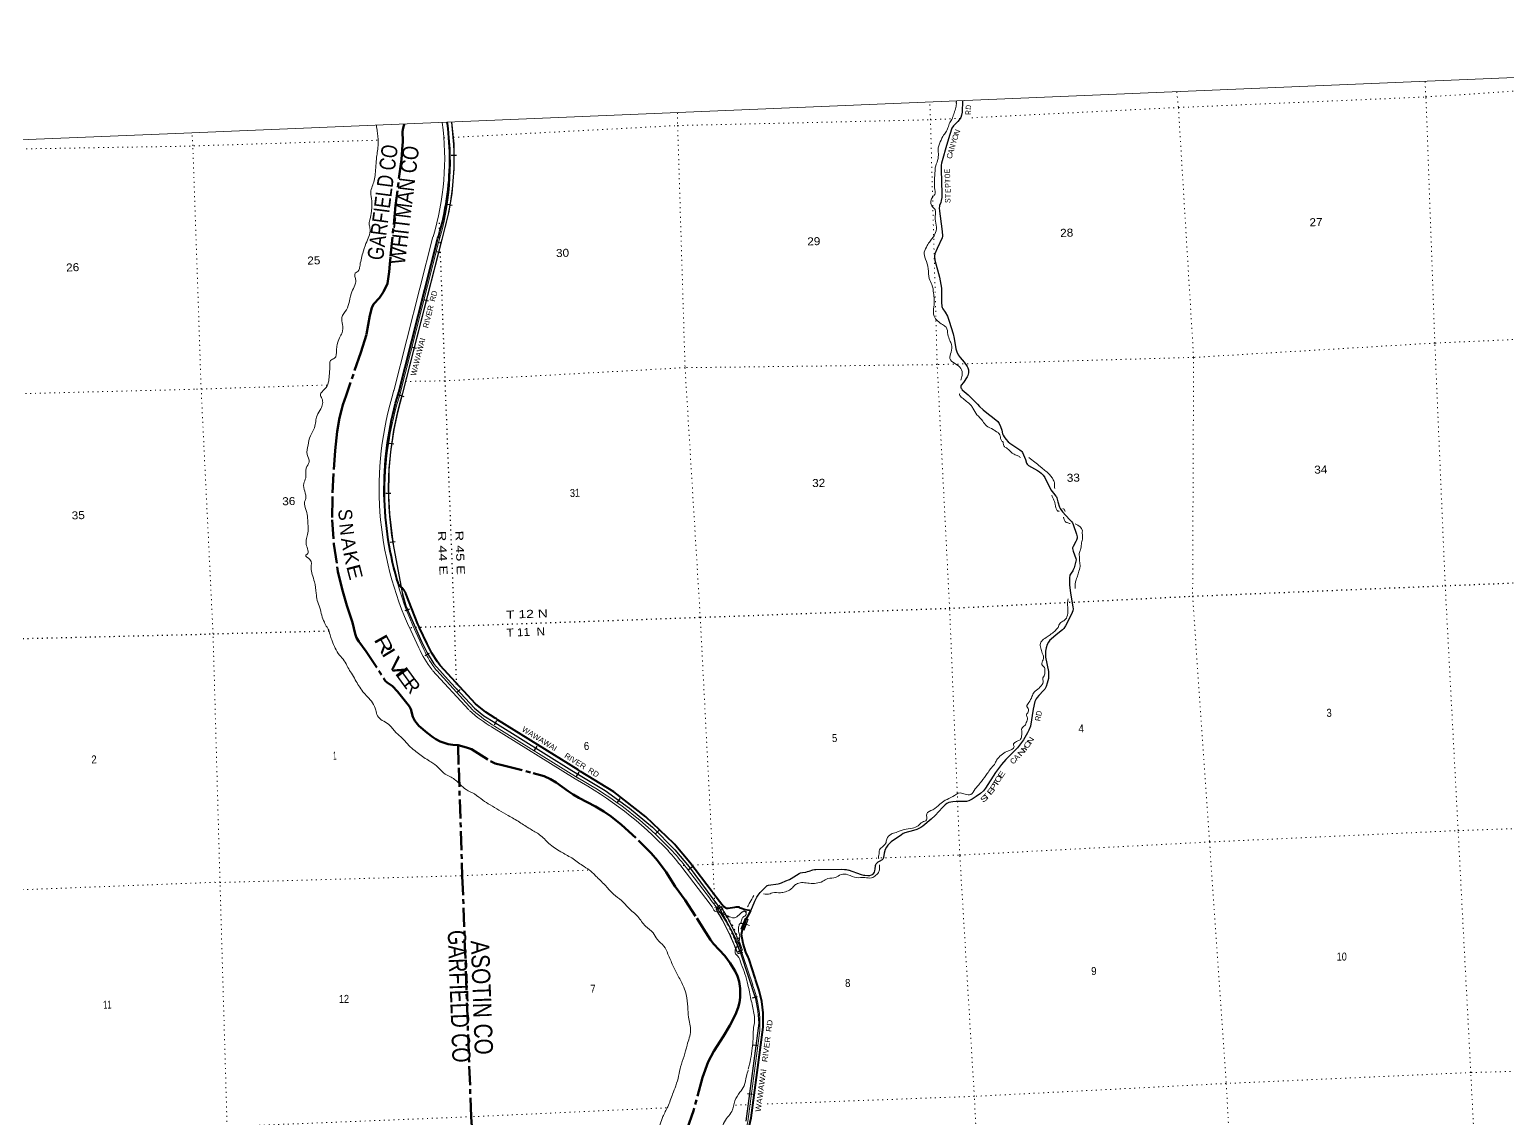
# Model space of a CAD drawing. Header units: feet. Extents: x 757852 to 1040949, y -536576 to -344549.
# Drawn here: x 943844 to 976170, y -368366 to -344549 of the extents above; entities that cross this region are included whole.
import ezdxf
from ezdxf.enums import TextEntityAlignment as Align

# ---------------------------------------------------------------- set-up
doc = ezdxf.new("R2010")
doc.units = ezdxf.units.FT
doc.header["$LTSCALE"] = 70
doc.linetypes.add('DOTTED', pattern=[1.5, 0.3, -1.2])
doc.linetypes.add('LONG_DASH_SHORT_DASH', pattern=[9.9, 6, -1.2, 1.5, -1.2])
for name, color, linetype, lineweight in [('11', 7, 'LONG_DASH_SHORT_DASH', 60), ('26', 7, 'Continuous', 40), ('29', 7, 'Continuous', 25), ('34', 7, 'Continuous', 13), ('39', 7, 'Continuous', 13), ('4', 7, 'Continuous', 13), ('6', 7, 'DOTTED', 25), ('61', 7, 'Continuous', 13), ('7', 7, 'DOTTED', 13)]:
    doc.layers.add(name, color=color, linetype=linetype, lineweight=lineweight)
for name, color, linetype in [('12', 7, 'Continuous'), ('27', 7, 'Continuous'), ('41', 7, 'Continuous')]:
    doc.layers.add(name, color=color, linetype=linetype)

msp = doc.modelspace()

# ---------------------------------------------------------------- linework, layer by layer
at = {"layer": '11'}
msp.add_line((952028.19, -346657.95), (952037.3, -346620.15), dxfattribs=at)
for points in [[(952037.3, -346620.15), (952008.66, -346736.99), (952004.22, -346789.37), (952006.3, -346984.99), (952005.41, -347019.02), (952003.34, -347067.86), (951976.98, -347391.86), (951851.31, -348397.3), (951737.73, -349524.32), (951723.53, -349680.59), (951710.71, -349851.93), (951675.02, -350105.58), (951588.51, -350287.07), (951499.91, -350420.48), (951369.76, -350555.44), (951332.82, -350636.8), (951290.49, -350800.49), (951215.31, -351221.4), (951090.97, -351610.5), (950766.76, -352551.64), (950697.71, -352757.36), (950664.58, -352871.01), (950624.35, -353043.85), (950576.09, -353343.29), (950530.87, -353755.35), (950489.87, -354262.22), (950469.36, -354799.49), (950464.34, -355270.7), (950501.32, -355804.57), (950590.28, -356401.48), (950681.15, -356789.53), (950780.98, -357147.79), (950909.51, -357522.32), (950966.9, -357765.59), (950997.66, -357854.38), (951043.81, -357934.88), (951206.51, -358155.68), (951631.26, -358798.51), (951665, -358828.71), (951783.32, -358912.76), (951888.69, -359031.07), (952156.24, -359356.27), (952186.39, -359416.43), (952225.05, -359578.65), (952269.8, -359666.61), (952359.65, -359779.14), (952538.25, -359929.46), (952662.48, -360028.45), (952662.48, -360028.45), (952729.89, -360069.39), (952825.24, -360118.36), (952891.99, -360143.97), (953001.32, -360177.44), (953102.6, -360196.06), (953219.56, -360202.94)], [(953217.67, -360205.56), (953230.87, -360696.82), (953310.25, -363066.48), (953503.32, -368329.43), (953864.12, -373619.39), (953994.29, -376438.98)], [(953219.56, -360202.94), (953402.07, -360251.34), (953511.46, -360291.21), (953928.14, -360551.7), (954026.84, -360599.17), (954211.46, -360649.15), (954861.34, -360812.71), (955099.9, -360879.35), (955238.94, -360944.01), (955362.65, -361020), (955627.87, -361209.23), (955731.22, -361278.33), (955860.19, -361352.34), (956222.56, -361542.35), (956408.54, -361650.06), (956565.9, -361758.7), (956794.7, -361946.39), (957186.55, -362305.32), (957442.7, -362565.38), (957580.88, -362727.17), (957770.86, -362982.04), (957963.23, -363290.22), (958181.52, -363589.76), (958437.09, -363987.75), (958635.88, -364302.28), (958737.05, -364460.32), (958802.1, -364549.94), (959050.25, -364808.96), (959170.7, -364966.43), (959278.13, -365141.73), (959330.21, -365252.9), (959366.66, -365370.86), (959388.33, -365526.4), (959386.34, -365720.76), (959371.26, -365832.43), (959345.07, -365938.17), (959284.28, -366091.1), (959160.88, -366332.66), (959023.37, -366569.98), (958808.1, -366895.73), (958689.71, -367127.57), (958561.35, -367470.62), (958366.71, -368200.41), (957983.15, -369280.12)]]:
    msp.add_lwpolyline(points, dxfattribs=at)
at = {"layer": '26'}
for points in [[(951604.57, -354459.22), (951608.41, -354333.93), (951613.85, -354208.36), (951621.35, -354083.44), (951631.33, -353957.77), (951644.07, -353832.95), (951658.19, -353708.55), (951674.78, -353583.41), (951693.23, -353459.6), (951713.96, -353335.72), (951737.64, -353212.01), (951762.5, -353089.39), (951789.63, -352966.74), (951819.72, -352844.23), (951850.98, -352722.84), (951884.3, -352602.08), (951920.04, -352483.27), (952777.49, -349114.16), (952793.34, -349062.25), (952821.48, -348962.96), (952848.35, -348863.23), (952873.38, -348763.15), (952896.51, -348662.13), (952917.87, -348561.35), (952937.91, -348459.54), (952955.59, -348358.04), (952971.94, -348255.52), (952985.95, -348153.31), (952998.7, -348050.67), (953009.69, -347948.26), (953018.77, -347844.91), (953025.49, -347741.86), (953031.05, -347638.98), (953034.68, -347535.15), (953036.63, -347432.15), (953036.76, -347328.77), (953034.43, -347225.13), (953031.02, -347122.24), (953025.78, -347018.98), (953018.1, -346915.45), (953009.33, -346812.66), (952998.8, -346710.1), (952985.84, -346607.26), (952982.19, -346579.84)], [(959617.22, -363826.49), (959590.65, -363821.48), (959496.53, -363803.76), (959419.23, -363776.23), (959394.31, -363767.36), (959369.23, -363753.21), (959356.68, -363748.64), (959343.69, -363745.4), (959330.44, -363743.54), (959317.06, -363743.07), (959315.52, -363743.18), (959290.14, -363746.37), (959265.52, -363750.1), (959124.87, -363772.15), (959123.05, -363772.46), (959112.72, -363773.6), (959102.32, -363773.64), (959091.98, -363772.61), (959081.8, -363770.49), (959071.9, -363767.33), (959055.67, -363755.72), (959025.8, -363730.57), (958986.41, -363687.45), (958813.34, -363458.79), (958794.42, -363433.79), (958774.81, -363408.79), (958289.31, -362771.43), (958281.84, -362761.63), (958248.25, -362721.43), (957980.77, -362401.41), (957960.1, -362376.69), (957934.87, -362352.33), (957321.19, -361765.71), (956622.45, -361225.48), (955896.06, -360776.71), (955871.06, -360761.26), (955846.06, -360742.61), (954079.81, -359644.45), (954055.56, -359629.38), (954029.81, -359612.7), (953826.92, -359481.32), (953598.65, -359297.47), (952828.14, -358455.98), (952804.63, -358430.3), (952786.29, -358405.98), (952763.7, -358376.02), (952641.29, -358188.16), (952539.18, -357988.54), (952374.27, -357635.16), (952362.6, -357610.16), (952351.79, -357585.16), (952337.56, -357554.42), (952073.08, -356886.21), (952062.93, -356860.58), (952053.44, -356836.21), (952047.15, -356823.82), (952037.25, -356808.54), (952025.81, -356794.37), (952012.96, -356781.48), (951998.82, -356770), (951973.33, -356749.6), (951948.35, -356729.62), (951927.51, -356704.6), (951926.54, -356703.28), (951918.27, -356689.16), (951911.52, -356674.25), (951906.36, -356658.71), (951903.6, -356649.37), (951879.69, -356568.8), (951846.08, -356447.81), (951814.95, -356326.09), (951786.11, -356204.3), (951759.06, -356081.57), (951733.6, -355958.57), (951711.3, -355835.04), (951690.6, -355711.23), (951672.38, -355586.69), (951655.76, -355461.89), (951642.09, -355337.24), (951630.01, -355212.33), (951620.2, -355087.36), (951612.89, -354961.65), (951607.63, -354836.57), (951604.18, -354710.54), (951603.48, -354585.36), (951604.57, -354459.22)], [(959418.29, -364343.94), (959437.18, -364233.49), (959527.97, -364001.92), (959606.62, -363851.19), (959617.22, -363826.49)], [(959291.75, -369816.05), (959628, -368354.05), (959889.84, -366367.78), (959891.34, -366356.37), (959893.15, -366317.78), (959893.47, -366310.94), (959890.37, -366059.44), (959860.99, -365809.64), (959805.67, -365564.28), (959733.47, -365351.05), (959725, -365326.05), (959717.45, -365301.05), (959581.56, -364887.74), (959575.28, -364868.64), (959561.52, -364837.74), (959512.47, -364727.59), (959449.45, -364542.19), (959418.29, -364343.94)]]:
    msp.add_lwpolyline(points, dxfattribs=at)
at = {"layer": '29'}
for points in [[(964253.16, -346109.05), (964241.24, -346357.13), (964228.72, -346421.83), (964212.03, -346469.84), (964176.57, -346526.2), (964149.44, -346561.68), (964074.33, -346632.65), (964053.47, -346653.52), (964020.09, -346707.8), (963970.02, -346845.56), (963899.08, -347087.68), (963803.11, -347417.48), (963790.6, -347471.75), (963786.43, -347515.58), (963782.25, -347609.51), (963798.94, -348143.86), (963794.77, -348223.18), (963786.42, -348285.8), (963775.99, -348329.63), (963749.91, -348400.6), (963744.69, -348419.38), (963742.61, -348450.7), (963748.87, -348523.75), (963794.77, -348907.81)], [(963794.77, -348907.81), (963813.56, -349043.5), (963813.56, -349066.46), (963805.21, -349101.94), (963696.73, -349339.9), (963642.48, -349456.79), (963636.22, -349504.8), (963646.65, -349594.55), (963746.8, -349966.09), (963788.52, -350208.22), (963792.69, -350287.54), (963792.7, -350512.97), (963796.87, -350604.81), (963803.12, -350625.69), (963819.81, -350657), (963871.98, -350730.05), (963919.96, -350815.63), (963959.6, -350926.26), (964047.23, -351205.96), (964070.18, -351308.24), (964103.56, -351529.5), (964126.51, -351598.38), (964155.72, -351661), (964197.44, -351719.44), (964285.07, -351827.98)], [(964285.07, -351827.98), (964349.74, -351917.74), (964365.39, -351944.87), (964375.82, -351972), (964381.04, -351993.92), (964383.13, -352026.28), (964382.08, -352058.63), (964375.82, -352088.89), (964367.48, -352113.94), (964349.74, -352147.35), (964270.46, -352268.41), (964224.56, -352329.99), (964217.26, -352351.9), (964216.22, -352372.78), (964217.26, -352387.39), (964225.61, -352403.04), (964245.43, -352427.05), (964374.78, -352535.59), (964418.6, -352579.42), (964575.07, -352744.32), (964624.11, -352795.46), (964699.22, -352867.47), (964779.53, -352932.18), (964946.44, -353057.42), (965021.57, -353121.09), (965038.26, -353140.92), (965054.93, -353165.96), (965084.16, -353230.68), (965109.17, -353312.08), (965125.86, -353392.43), (965137.36, -353419.58), (965159.24, -353457.14), (965196.8, -353508.29), (965251.14, -353566.14), (965287.75, -353598.19), (965326.15, -353625.18), (965458.22, -353709.22), (965505.13, -353741.27), (965533.73, -353766.45)], [(965533.73, -353766.45), (965546.32, -353781.33), (965560.04, -353801.93), (965587.5, -353850), (965626.39, -353950.73), (965651.56, -354030.85), (965666.44, -354057.17), (965697.33, -354083.5), (965894.11, -354191.09), (965936.44, -354220.84), (965971.9, -354252.9), (966013.09, -354296.38), (966051.99, -354349.04), (966184.7, -354614.58), (966244.19, -354687.84), (966293.4, -354755.37), (966304.84, -354772.53), (966310.55, -354788.56), (966320.86, -354820.61), (966335.72, -354882.42), (966372.33, -354999.16), (966386.07, -355027.78), (966398.65, -355048.38), (966436.39, -355097.6), (966591.99, -355264.71)], [(966591.99, -355264.71), (966637.77, -355310.5), (966658.36, -355340.25), (966674.38, -355374.59), (966747.6, -355585.2), (966760.18, -355643.57), (966761.33, -355663.03), (966759.04, -355676.76), (966754.46, -355698.51), (966746.45, -355717.97), (966731.58, -355745.44), (966667.51, -355855.32), (966657.21, -355883.93), (966658.36, -355903.39), (966672.09, -355958.33), (966729.29, -356116.29), (966733.86, -356146.05), (966731.58, -356180.38), (966690.39, -356320.02), (966673.23, -356364.66), (966660.65, -356386.41), (966626.33, -356436.77), (966601.15, -356483.7), (966596.57, -356497.43), (966592, -356523.76), (966592, -356693.16)], [(966592, -356693.16), (966609.17, -356879.72), (966664.09, -357172.73), (966668.67, -357218.51), (966664.09, -357264.3), (966652.65, -357303.21), (966604.6, -357392.5), (966503.92, -357593.94), (966467.31, -357648.88), (966435.28, -357680.93), (966302.56, -357786.24), (966188.15, -357882.38), (966162.99, -357905.27), (966128.67, -357946.47), (966101.21, -358001.41), (966078.32, -358074.67), (966064.6, -358145.63), (966064.59, -358221.18), (966069.17, -358278.4), (966128.66, -358587.45), (966133.25, -358667.56), (966128.66, -358743.12), (966105.79, -358846.12), (966078.32, -358917.1), (966048.58, -358974.32), (966023.41, -359008.66), (965922.73, -359113.97), (965881.54, -359162.04), (965858.66, -359191.8), (965835.78, -359244.45)], [(965835.78, -359244.45), (965799.18, -359416.14), (965735.11, -359786.98), (965703.08, -359871.68), (965675.62, -359933.49), (965584.09, -360084.58), (965517.74, -360176.15), (965451.38, -360258.56), (965199.68, -360514.95), (965103.58, -360627.12), (964970.86, -360798.81), (964751.2, -361142.19), (964707.73, -361197.13), (964641.37, -361261.23), (964552.13, -361327.61), (964458.31, -361384.84), (964387.39, -361419.18), (964334.75, -361430.63), (964115.09, -361437.49), (964041.87, -361444.36), (963954.92, -361458.11), (963909.16, -361476.41), (963874.84, -361503.89), (963813.05, -361567.98), (963652.88, -361737.38), (963565.93, -361819.79)], [(963565.93, -361819.79), (963381.7, -361970.11), (963339.98, -361999.33), (963294.08, -362024.38), (963249.23, -362044.21), (963177.25, -362068.21), (962989.48, -362120.39), (962973.83, -362125.61), (962955.06, -362135.01), (962914.37, -362160.05), (962686.96, -362318.69), (962650.45, -362350), (962620.2, -362385.48), (962585.77, -362434.54), (962561.78, -362485.67), (962538.83, -362564.99), (962524.23, -362661), (962517.98, -362681.89), (962509.63, -362693.37), (962490.85, -362709.01), (962428.26, -362744.5), (962402.19, -362762.25), (962376.1, -362784.16), (962364.63, -362795.65), (962352.12, -362812.34), (962345.86, -362822.78), (962340.64, -362842.6), (962330.2, -362905.22), (962323.96, -362953.24), (962317.69, -362978.28), (962306.22, -363002.29), (962288.48, -363024.2), (962273.89, -363036.73), (962250.92, -363047.16), (962217.55, -363057.61), (962177.9, -363059.68), (962117.4, -363055.51), (962094.46, -363051.34), (962044.38, -363036.72), (961754.38, -362936.53)], [(959617.22, -363826.49), (959707.7, -363614.92), (959734.82, -363556.47), (959754.64, -363524.12), (959780.72, -363485.51), (959826.62, -363427.06), (959857.92, -363388.44), (959962.23, -363287.21), (959978.93, -363274.68), (959986.23, -363271.55), (960006.05, -363266.33), (960218.85, -363237.11), (960250.15, -363228.76), (960291.87, -363209.98), (960383.67, -363168.23), (960467.13, -363136.92), (960499.46, -363121.26), (960561.01, -363078.47), (960679.93, -363007.51), (960708.1, -362996.03), (960748.78, -362986.63), (960825.98, -362976.2), (960863.53, -362967.85), (960899, -362955.32), (960978.28, -362930.27), (961012.7, -362924.01), (961045.04, -362919.84), (961612.52, -362915.66), (961673.03, -362918.79), (961708.5, -362924.01), (961754.38, -362936.53)]]:
    msp.add_lwpolyline(points, dxfattribs=at)
at = {"layer": '34', "lineweight": 25}
for p, q in [((953180.35, -347304.63), (953069.76, -347307.1)), ((953091.6, -348396.01), (952982.63, -348377.02)), ((952842.81, -349435.64), (952735.62, -349408.35)), ((952572.48, -350487.24), (952465.29, -350459.96)), ((952310.56, -351526.97), (952203.37, -351499.69)), ((952036.78, -352580), (951930.86, -352548.14)), ((951814.69, -353618.92), (951705.04, -353604.38)), ((951745.52, -354693.91), (951634.91, -354694.54)), ((951843.85, -355751.82), (951734.75, -355770.03)), ((952059.83, -357255.79), (952163.6, -357217.5)), ((952494.68, -358240.5), (952592.92, -358189.67)), ((953180.96, -359060.09), (953262.54, -358985.39)), ((954011.13, -359759.43), (954067.32, -359664.16)), ((954890.21, -360319.24), (954948.62, -360225.31)), ((955806.93, -360887.77), (955865.33, -360793.84)), ((956702.51, -361457.78), (956765.85, -361367.11)), ((957538.98, -362138.59), (957614.84, -362058.09)), ((958254.96, -362919.94), (958342.95, -362852.92)), ((958855.94, -363764.88), (958944.14, -363698.13)), ((959337.74, -364761.25), (959444.54, -364732.49)), ((959659.03, -365725.59), (959765.83, -365696.83)), ((959673.86, -366756.44), (959783.52, -366770.9)), ((959545.36, -367822.58), (959655.02, -367837.04))]:
    msp.add_line(p, q, dxfattribs=at)
at = {"layer": '34'}
for p, q in [((952788.65, -349206.89), (951932.55, -352570.67)), ((952788.65, -349206.89), (951932.55, -352570.67)), ((952005.23, -352499.17), (952861.33, -349135.39)), ((952005.23, -352499.17), (952861.33, -349135.39)), ((951988.01, -356829.46), (951797.43, -355814.48)), ((951988.01, -356829.46), (951797.43, -355814.48)), ((952294.64, -357731.88), (952471.22, -358110.26)), ((952294.64, -357731.88), (952471.22, -358110.26)), ((952749.94, -358571.63), (953543.34, -359438.12)), ((952749.94, -358571.63), (953543.34, -359438.12)), ((954015.21, -359782.6), (955845.46, -360920.55)), ((954015.21, -359782.6), (955845.46, -360920.55)), ((958210.61, -362881.88), (958736.86, -363572.74)), ((958210.61, -362881.88), (958736.86, -363572.74)), ((958734.62, -363569.05), (958914.22, -363806.34)), ((958734.62, -363569.05), (958914.22, -363806.34)), ((958973.37, -363731.65), (958861.71, -363798.22)), ((958970.62, -363742.59), (958872.7, -363800.97)), ((959356.5, -364548.22), (959661, -365443.21)), ((959356.5, -364548.22), (959661, -365443.21)), ((959440.6, -364686.55), (959319.43, -364733.83)), ((959324.07, -364723.43), (959430.27, -364681.98))]:
    msp.add_line(p, q, dxfattribs=at)
at = {"layer": '34', "lineweight": 25}
msp.add_lwpolyline([(953070.79, -346576.15), (953070.79, -346576.15), (953122.07, -347045.7), (953125.37, -347596.15), (953079.25, -348133.42), (953006.77, -348558.62), (952860.09, -349138.57), (952005.23, -352499.17), (951890.03, -352922.72), (951810.97, -353298.48), (951738.5, -353786.31), (951702.26, -354185.14), (951698.97, -354745.49), (951715.44, -355147.61), (951797.43, -355814.48), (951995.45, -356861.61), (952074.51, -357151.66), (952420.4, -357936.15), (952542.29, -358180.06), (952690.53, -358423.97), (953066.07, -358842.58), (953579.97, -359393.03), (953784.21, -359557.84), (954021.4, -359709.46), (955708.04, -360757.64), (956432.78, -361196.02), (956966.44, -361578.37), (957470.46, -361996.98), (957961.3, -362488.1), (958270.96, -362860.57), (958910.05, -363730.75), (959190.05, -364248.24), (959400.88, -364762.45), (959723.72, -365744.7), (959774.78, -366021.57), (959794.54, -366281.97), (959512.88, -368427.76)], dxfattribs=at)
at = {"layer": '34'}
msp.add_lwpolyline([(959816.13, -366443.07), (959554.11, -368430.71), (959212.91, -369914.24)], dxfattribs=at)
msp.add_lwpolyline([(959816.13, -366443.07), (959554.11, -368430.71), (959212.91, -369914.24)], dxfattribs=at)
for centre, radius, start, end in [((947127.95, -347467.37), 5921.6, 342.92049, 7.66297), ((947127.95, -347467.37), 5921.6, 342.92049, 7.66297), ((947127.95, -347377.37), 5996.6, 342.92049, 7.66297), ((947127.95, -347377.37), 5996.6, 342.92049, 7.66297), ((958814.04, -354680.11), 7197.64, 162.92859, 205.09994), ((958814.04, -354680.11), 7197.64, 162.92859, 205.09994), ((958814.04, -354590.11), 7122.64, 162.92859, 189.89819), ((958814.04, -354590.11), 7122.64, 162.92859, 189.89819), ((954494.74, -357204.2), 2217.12, 204.08949, 217.94447), ((954494.74, -357204.2), 2217.12, 204.08949, 217.94447), ((955466.86, -357301.56), 2875.22, 228.15127, 239.99948), ((955466.86, -357301.56), 2875.22, 228.15127, 239.99948), ((951817.79, -368252), 8363.01, 43.26791, 61.29116), ((951817.79, -368252), 8363.01, 43.26791, 61.29116), ((953703.92, -366342.63), 5681.58, 37.45308, 42.32654), ((953703.92, -366342.63), 5681.58, 37.45308, 42.32654), ((953795.65, -366856.87), 5917.79, 21.03057, 31.12157), ((953795.65, -366856.87), 5925.79, 21.10183, 31.04388), ((954126.97, -367181.09), 5854.59, 26.64416, 35.25121), ((954126.97, -367181.09), 5854.59, 26.64416, 35.25121), ((953795.65, -366856.87), 6039.79, 21.1059, 31.03934), ((953795.65, -366856.87), 6047.79, 21.03023, 31.1147), ((957492.45, -366304.79), 2327.94, 356.57015, 21.70669), ((957492.45, -366304.79), 2327.94, 356.57015, 21.70669)]:
    msp.add_arc(centre, radius, start, end, dxfattribs=at)
at = {"layer": '34', "lineweight": 25}
msp.add_arc((953588.34, -356572.44), 1620.84, 189.12393, 201.17998, dxfattribs=at)
at = {"layer": '34', "linetype": 'DOTTED', "lineweight": 100}
for centre, radius, start, end in [((953795.65, -366856.87), 5985.02, 21.03057, 31.12638), ((956992.74, -365308.51), 2501.77, 15.54493, 38.56062)]:
    msp.add_arc(centre, radius, start, end, dxfattribs=at)
at = {"layer": '39'}
for p, q in [((964118.53, -346124.93), (964119.83, -346114.79)), ((952667.51, -349086.06), (951811.41, -352449.84)), ((952181.37, -357694.74), (952357.95, -358073.12)), ((952657.75, -358566.05), (953451.15, -359432.54)), ((953949.21, -359798.75), (955779.46, -360936.7)), ((958111.18, -362867.63), (958637.43, -363558.49)), ((958634.95, -363554.49), (958775.5, -363740.18)), ((959513.32, -363910.83), (959513.22, -363911.12)), ((959515.03, -363908.57), (959517.07, -363903.28)), ((959414.76, -364103.19), (959431.64, -364104.97))]:
    msp.add_line(p, q, dxfattribs=at)
for points in [[(959430.6, -364104.86), (959436.53, -364105.82), (959445.07, -364106.32)], [(959533.56, -364120.4), (959531.04, -364120.4), (959447.15, -364107.25), (959442.62, -364105.23)]]:
    msp.add_lwpolyline(points, dxfattribs=at)
for centre, radius, start, end in [((947127.95, -347377.37), 5796.6, 342.92049, 7.86095), ((958814.04, -354590.11), 7322.64, 162.92859, 205.09994), ((954494.74, -357114.2), 2342.12, 204.08951, 217.9445), ((955466.86, -357211.56), 3000.22, 228.15129, 239.9995), ((951817.79, -368162), 8238.01, 43.26791, 61.29116), ((953703.92, -366252.63), 5556.58, 37.45306, 42.32652)]:
    msp.add_arc(centre, radius, start, end, dxfattribs=at)
for points in [[(963747.79, -347048.92), (963822.1, -346886.23), (963888.09, -346792.11), (963931.92, -346696.52), (963971.27, -346582.96), (964029.22, -346489.03), (964049.74, -346426.2), (964068.52, -346373.46), (964089.04, -346310.62), (964107.67, -346251.85), (964114.28, -346195.4), (964117.43, -346161.14), (964114.81, -346137.08), (964118.53, -346124.93)], [(951430.03, -346644.08), (951450.28, -346780.59), (951463.33, -346898.88), (951471.11, -347047.45), (951454.99, -347204.67), (951436.34, -347341.84), (951405.42, -347708.51), (951380.9, -347851.87), (951308.98, -348108.99), (951327.84, -348297.5), (951323.19, -348510.72), (951311.56, -348607.51), (951274.71, -348819.52), (951293.38, -348921.59), (951202.59, -349227.43), (951131.62, -349442.31), (951066.71, -349737.45), (951046.48, -349812.34), (951009.17, -349847.45), (950969.63, -349874.57), (950979.94, -350043.19), (950958.32, -350142.24), (950895.51, -350282.53), (950840.42, -350488.97), (950774.81, -350677.57), (950676.49, -350844.88), (950692.52, -351001.3), (950678.97, -351180.56), (950625.44, -351290.46), (950573.09, -351446.57), (950558.01, -351565.56), (950514.11, -351737.55), (950428.91, -351787.92), (950415.02, -351874.72), (950404.09, -352078.04), (950333.2, -352375.35), (950243.09, -352470.07), (950204.53, -352535.37), (950238.77, -352616.94), (950214.43, -352846.74), (950131.68, -352993.56), (950102.73, -353120.94), (950078.06, -353258.26), (949986.02, -353435.46), (949934.95, -353641.8), (949915.92, -353843.32), (949958.33, -354009.13), (949895.37, -354143.39), (949884.64, -354354.75), (949843.58, -354480.42), (949863.94, -354648.79), (949884.19, -354813.14), (949861.75, -354880.04), (949896.74, -355070.16), (949935.33, -355402.93), (949931.26, -355559.85), (949895.48, -355814.05), (949911.02, -356030.79), (949887.37, -356049.48), (949974.11, -356139.79), (950002.81, -356320.02), (950026.68, -356468.19), (950075.01, -356629.83), (950115.49, -356878.11), (950135.54, -357034.43), (950193.98, -357197.83), (950234.32, -357361.67), (950292.51, -357515.03), (950351.53, -357622.12), (950387.27, -357683.55), (950424.9, -357819.32), (950463.67, -357920.88), (950530.04, -358080.06), (950624.4, -358232.51), (950726.03, -358354.62), (950806.11, -358499.38), (950883.83, -358630.13), (950969.94, -358774.75), (951047.61, -358903.49), (951131.31, -359032.08), (951234.64, -359142.08), (951419.08, -359437.03), (951454.34, -359558.79), (951694.31, -359743.79), (951851.47, -359914.78), (952022.45, -360075.37), (952142.47, -360209.08), (952267.97, -360320.55), (952380.79, -360408.2), (952624.17, -360569), (952784.03, -360687.64), (952897.61, -360805.43), (953062.94, -360901.83), (953163.15, -360967.69), (953260, -361059.76), (953395.59, -361172.98), (953578.95, -361266.92)], [(964215.78, -352220.79), (964229.37, -352165.52), (964244.81, -352060.59), (964193.42, -351937.23), (964074.56, -351849.72), (963975.4, -351745.64), (964000.02, -351606.31), (964007.81, -351437.24), (963973.41, -351349.64), (963931.87, -351217.99), (963889.66, -351060.22), (963811.77, -351001.85), (963707.24, -350924.04), (963630.23, -350821.42), (963624.99, -350614.47), (963630.91, -350451.48), (963617.35, -350313.1), (963582.52, -350129.01), (963524.9, -349997.76), (963501.31, -349781.22), (963441.66, -349569.6), (963415.63, -349415.45), (963480.44, -349275.11), (963542.26, -349175.06), (963604.63, -349097.1), (963647.01, -349023.67), (963683.39, -348871.98), (963652.78, -348695.83), (963649.5, -348486.82), (963576.97, -348402.18), (963598.21, -348208.65), (963643.21, -348159.28), (963641.4, -348008.54), (963637.28, -347845.8), (963650.17, -347640.41), (963654.47, -347571.95), (963706.67, -347409.82), (963722.94, -347258.63), (963717.83, -347136.12), (963747.79, -347048.92)], [(965028.84, -353362.71), (964989.23, -353342.84), (964923.75, -353298.24), (964772.84, -353215.55), (964693.88, -353114.99), (964565.61, -352973.44), (964477.59, -352832.9), (964435.61, -352763.58), (964337.01, -352681.6), (964240.47, -352601.58), (964186.54, -352536.58), (964192.58, -352508.04)], [(965028.15, -353362.52), (965050.19, -353388.98), (965076.65, -353439.68), (965087.67, -353508.02), (965125.14, -353563.13), (965142.78, -353574.15)], [(965522.24, -353910.84), (965521.49, -353910.25), (965464.26, -353873.48), (965380.94, -353839.37), (965224.85, -353710.58), (965167.56, -353671.8), (965140.65, -353570.44)], [(965704.48, -353913.12), (965832.34, -354012.32), (965951.39, -354107.11), (966008.7, -354155.61), (966052.79, -354190.88), (966143.18, -354272.45), (966178.45, -354309.93), (966226.95, -354382.68), (966260.02, -354459.83), (966264.42, -354539.19), (966266.75, -354590.37)], [(966207.21, -354730.44), (966207.45, -354732.51), (966227.29, -354792.03), (966249.33, -354844.94), (966273.58, -354906.66), (966284.6, -354977.21), (966304.44, -355036.73), (966319.88, -355069.8), (966352.94, -355083.02), (966366.61, -355077.77)], [(966442.11, -355039.87), (966461.69, -355034.98), (966479.33, -355057.02), (966492.55, -355090.09), (966492.99, -355091.77)], [(966459.74, -355217.56), (966465.21, -355236.7), (966489.46, -355291.81), (966509.3, -355327.09), (966540.17, -355333.7), (966573.23, -355344.72), (966608.02, -355353.99)], [(966713.63, -356778.12), (966734.37, -356584.23), (966757.06, -356527.37), (966784.66, -356426.16), (966821.5, -356292.55), (966810.61, -356180.24), (966810.02, -356077.72), (966802.26, -356009.56), (966834.34, -355926.33), (966851.38, -355805.28), (966872.7, -355694.17), (966876.64, -355611.65), (966869.59, -355571.62), (966869.54, -355569.61), (966872.08, -355511.24), (966717.85, -355358.57)], [(966344.81, -357631.17), (966386.58, -357533.63), (966463.64, -357479.43), (966535.96, -357397.21), (966553.94, -357233.92), (966549.84, -357151.59), (966556.58, -357020.75), (966561.15, -357001.81)], [(962420.36, -362684.12), (962414.13, -362658.83), (962422.8, -362604.33), (962436.08, -362493.43), (962516.44, -362411), (962569.22, -362351.38), (962594.91, -362254.24), (962688.78, -362149.37), (962798.35, -362108.44), (962971.76, -362047.82), (963155.99, -362017.08), (963277.36, -361965.81), (963375.86, -361884.94), (963463.16, -361838.53), (963467.84, -361705.73), (963602.31, -361615.92), (963756.11, -361495.48), (963874.55, -361408.09), (964035.4, -361327.68), (964200.22, -361245.16), (964305.54, -361274.7), (964434.31, -361277.52), (964529.83, -361158.53), (964584.47, -361092.83), (964662.42, -360994.38), (964792.79, -360822.26), (964864.6, -360719.94), (964950.58, -360621.3), (964996.52, -360529.68), (965098.33, -360420.59), (965218.88, -360337.16), (965379.02, -360228.62), (965365.48, -360170.66), (965394.97, -360143.79), (965462.43, -360107.93), (965521.8, -360070.26), (965545.54, -359975.17), (965546.12, -359918.87), (965559.5, -359811.98), (965626.45, -359756.03), (965645.33, -359707.31), (965668.91, -359606.2), (965647.03, -359536.38), (965678.12, -359493.38), (965687.88, -359402.67), (965658.53, -359355.15), (965700.6, -359269.66), (965769.64, -359137.26), (965815.48, -359041.63), (965925.88, -358954.44), (965949.34, -358927.72), (966012.96, -358819.58), (966008.66, -358729.21), (966037.68, -358684.26), (966051.62, -358599.47), (966041.14, -358503.23), (965989.27, -358440.2), (965986.65, -358416.14), (966003.31, -358359.43), (966018.7, -358252.49), (965990.89, -358186.84), (965966.04, -358078.9), (965950.49, -358020.98), (965978.4, -357931.83), (966078.8, -357846.89), (966169.77, -357786.32), (966344.81, -357631.17)], [(953578.95, -361266.92), (953759.42, -361405.15), (953918.92, -361509.74), (954110.89, -361625.57), (954314.91, -361741.11), (954559.89, -361885.78), (954790.9, -362034.82), (955001.21, -362160.25), (955205.16, -362352.18), (955463.11, -362532.72), (955701.86, -362669.5), (955937.3, -362834.51), (956090.67, -362935.23), (956259.54, -363091.85), (956449.37, -363282.12), (956618.84, -363462.85), (956793.23, -363599.23), (956942.05, -363758.36), (957150.07, -363952.21), (957318.25, -364161.12), (957484.85, -364307.74), (957574.88, -364448.24), (957719.38, -364595.41), (957808.31, -364772.12), (957917.12, -365018.7), (958033.66, -365253.02), (958154.42, -365495.28), (958208.84, -365658.78), (958239.78, -365927.41), (958259.5, -366150.07), (958301.3, -366450.59), (958226.74, -366762.06), (958160.56, -367006.98), (958083.86, -367234.06), (958040.77, -367438.19), (957979.8, -367650.8), (957910.02, -367833.48), (957804.4, -368109.54), (957697.31, -368327.33), (957578.95, -368655.97), (957490.68, -368823.03), (957386.05, -369058.85), (957277.1, -369282.71), (957187.08, -369459.87), (957153.6, -369567.25), (957083.62, -369583.07), (956952.17, -369554.19), (956999.06, -369579.15), (957045.82, -369678.51), (957036.41, -369783.28), (956991.26, -369985.45), (956973.53, -370317.62), (956902.61, -370534.5), (956853.59, -370742.8), (956815.39, -370980.99), (956791.66, -371076.07), (956743.5, -371159.7), (956784.69, -371277.29), (956819.19, -371527.73), (956828.33, -371808.96), (956817.75, -372026.35), (956830.27, -372202.96), (956861.33, -372397.19), (956872.47, -372519.55), (956858.59, -372606.35), (956862.48, -372680.64), (956999.24, -372840.07), (957087.9, -373085.14), (957126.55, -373261.09), (957199.66, -373448.25), (957331.92, -373668.11), (957504.02, -373872.9), (957603.79, -374001.09), (957689.5, -374129.63), (957791.69, -374273.84), (957894.97, -374381.83), (958029.27, -374523.24), (958190.56, -374698.14), (958346.32, -374893.29), (958442.13, -375023.58), (958556.86, -375107.17), (958720.64, -375221.7), (958851.52, -375387.31), (959006.55, -375473.91), (959095.46, -375570.2), (959170.1, -375658.81), (959256.16, -375801.41), (959316.61, -375964.76), (959384.71, -376192.25), (959375.43, -376381.46), (959245.87, -376585.74), (959126.49, -376715.37), (958979.33, -376859.78), (958842.95, -376953.65), (958696.83, -377059.83), (958594.19, -377215.18), (958510.9, -377261.49)], [(959895.09, -363451.83), (960041.25, -363453.86), (960096.96, -363430.35), (960269.89, -363430.06), (960375.89, -363407.31), (960495.15, -363352.06), (960563.81, -363284), (960638.8, -363227.85), (960900.06, -363221.33), (961192.61, -363179.85), (961307.74, -363120.69), (961474.04, -363096.44), (961593.09, -363033.15), (961745.98, -363035.37), (961930.59, -363099.12), (962111.46, -363094.6), (962262.59, -363106.92), (962355.57, -363046.29), (962423.98, -362968.19), (962436.06, -362889.48), (962435.26, -362822.01)], [(959547.5, -363735.33), (959599.48, -363643.97), (959686.26, -363490.07)], [(958775.5, -363740.18), (958804, -363793.05), (958819, -363821.05), (958858, -363841.05), (959081.06, -363917.44)], [(959081.06, -363917.44), (959221.92, -363974.9), (959300.09, -363964.9), (959361.22, -363917.14), (959418.9, -363863.23)], [(959286, -364656.05), (959371, -364347.05), (959358, -364301.05), (959351, -364246.05), (959351, -364198.05), (959357, -364162.05), (959368, -364126.05), (959374, -364113.05), (959389, -364106.05), (959408, -364102.05), (959414, -364101.05), (959408, -364087.05), (959407, -364069.05), (959417, -364043.05), (959431, -363983.05), (959453, -363962.05), (959486, -363942.05), (959499, -363935.05), (959510, -363914.05), (959515, -363908.05)], [(959418.84, -363864.19), (959429.67, -363852.33), (959443.6, -363846.14), (959444.87, -363844.91)], [(959446, -363844.05), (959477, -363833.05), (959490, -363838.05), (959505, -363850.05), (959512, -363861.05), (959520, -363873.05), (959518, -363889.05), (959515, -363913.05)], [(959510, -363856.05), (959520, -363848.05), (959520, -363830.05)], [(959534.1, -364120.94), (959552.94, -364128.26), (959592.13, -364148.9)], [(959286, -364656.05), (959280, -364748.05), (959326, -364808.05), (959412, -364986.05), (959491, -365204.05), (959557, -365442.05), (959623, -365758.05), (959656, -365910.05), (959702, -366214.05), (959676, -366419.05), (959669, -366630.05), (959650, -366828.05), (959617, -367073.05), (959564, -367290.05)], [(959565.33, -367308.41), (959524.93, -367441.36), (959474.01, -367653.73), (959383.06, -367794.72), (959269.07, -367978.5), (959204.64, -368213.32), (959111.28, -368338.28), (959026.27, -368475.1), (958958.71, -368665.77), (958878.5, -368913.05), (958790.16, -369156.5), (958720, -369403.52), (958653.46, -369634.37), (958572.74, -369861.56), (958505.56, -370146.7), (958453.57, -370475.7), (958429.08, -370699.47), (958442.72, -370920.28), (958434.3, -371143.64), (958424.64, -371397.2), (958416.25, -371700.98), (958453.14, -372045.86), (958488.1, -372314.38), (958556.2, -372541.87), (958625.12, -372801.51), (958700.91, -373014.74), (958864.92, -373217.72), (958998.88, -373425.47), (959167.11, -373636.39), (959339.85, -373786.88), (959551.02, -373946.47), (959802.03, -374090.99), (960155.43, -374234.82)]]:
    msp.add_spline(points, degree=3, dxfattribs=at)
at = {"layer": '4'}
for points in [[(757851.71, -353854.74), (789416.66, -352790.58), (820980.12, -351683.01), (852542.04, -350532.02), (884102.33, -349337.62), (915660.96, -348099.8), (947217.84, -346818.58), (978772.94, -345493.96), (1000559.5, -344549.37)], [(1039242.56, -525836.22), (1018370.82, -526769.91), (986566.33, -528148.83), (954759.98, -529484.01), (922951.82, -530775.43), (891141.91, -532023.1), (859330.32, -533227.02), (827517.11, -534387.17), (795702.32, -535503.56), (763886.04, -536576.2), (757851.71, -353854.74), (789416.66, -352790.58), (820980.12, -351683.01), (852542.04, -350532.02), (884102.33, -349337.62), (915660.96, -348099.8), (947217.84, -346818.58), (978772.94, -345493.96), (1000559.5, -344549.37)]]:
    msp.add_lwpolyline(points, dxfattribs=at)
at = {"layer": '6'}
for points in [[(952800.81, -348778.78), (952928.67, -352232.87), (953134.89, -357595.93), (953181.5, -359014.61)], [(952183.9, -357626.22), (953134.89, -357595.93), (958514.01, -357404.59), (963959.3, -357207.19), (969283.89, -356943.14), (974808.6, -356713.15), (979244.07, -356535.87)], [(916077.18, -358528.65), (920729.01, -358324.32), (925946.45, -358245.56), (931519.02, -358138.85), (936891.79, -357965.49), (942331.2, -357902.22), (947670.18, -357773.65)], [(947670.18, -357773.65), (947857.67, -357766.05), (950397.19, -357701.74)]]:
    msp.add_lwpolyline(points, dxfattribs=at)
at = {"layer": '61'}
for p, q in [((959401.73, -364219.51), (959493.42, -363986.93)), ((959493.42, -363986.93), (959563.19, -364014.44))]:
    msp.add_line(p, q, dxfattribs=at)
msp.add_lwpolyline([(959563.19, -364014.44), (959471.51, -364247.02), (959401.73, -364219.51)], dxfattribs=at)
msp.add_lwpolyline([(959497.92, -363997.31), (959412.1, -364215), (959467, -364236.63), (959552.8, -364018.94)], close=True, dxfattribs=at)
at = {"layer": '7'}
for p, q in [((947229.51, -347100.93), (951470.33, -346968.66)), ((950352.46, -352324.29), (947449.02, -352417.45)), ((957771.25, -368133.52), (953503.32, -368329.43)), ((959623.63, -368063.47), (959241.98, -368077.58)), ((953503.32, -368329.43), (948165.12, -368543.64))]:
    msp.add_line(p, q, dxfattribs=at)
for points in [[(964455.95, -346478.25), (968973.14, -346254.11), (974387.24, -346023.5), (978783.23, -345735.22)], [(975535.59, -370688.63), (975367.46, -367362.4), (975091.03, -362069.85), (974808.6, -356713.15), (974582.02, -351407.01), (974387.24, -346023.5), (974366.75, -345681.52)], [(964810.43, -374345.25), (964780.1, -373200.73), (964508.92, -367882.86), (964190.74, -362605.66), (963968.3, -357206.91), (963695.82, -351878.06), (963550.18, -346523.19), (963534.37, -346139.06)], [(968938.27, -345911.45), (968973.14, -346254.11), (969305.2, -351719.85), (969283.89, -356943.14), (969655.4, -362319.22), (970019.97, -367601.02), (970245.05, -371808.15)], [(952907.17, -346918.59), (958020.22, -346648.81), (963550.18, -346523.19), (964207.76, -346490.56)], [(958013.63, -346370.28), (958020.22, -346648.81), (958182.14, -351944.88), (958514.01, -357404.59), (958791.78, -362805.65), (958836.53, -363762.26)], [(949294.9, -392505.35), (949185.63, -389754.66), (948979.12, -384512.22), (948726.49, -379208.89), (948393.77, -373851.73), (948165.12, -368543.64), (948009.94, -363205.14), (947857.67, -357766.05), (947597.46, -352412.69), (947416.77, -347095.09), (947395.79, -346811.23)], [(927568.53, -347621.5), (930823.45, -347521.46), (936229.53, -347324.66), (941672.33, -347192.84), (947229.51, -347100.93)], [(979016.82, -351209.82), (974582.02, -351407.01), (969305.2, -351719.85), (963695.82, -351878.06), (958182.14, -351944.88), (952928.67, -352232.87), (951936.49, -352248.71)], [(947449.02, -352417.45), (942030.25, -352555.47), (936614.74, -352768.73), (931203.93, -352842.97), (925691.49, -352943.3), (920509.76, -353008.6), (915863.82, -353182.49)], [(958139.1, -362835.2), (958791.78, -362805.65), (964190.74, -362605.66), (969655.4, -362319.22), (975091.03, -362069.85), (979473.94, -361923.58)], [(947894.28, -363201.36), (948009.94, -363205.14), (953309.97, -363057.48), (956103.02, -362932.16)], [(925049.42, -363750.05), (926520.17, -363724.53), (931819.68, -363634.51), (937259.08, -363518.92), (942640.13, -363403.59), (947894.28, -363201.36)], [(979700.97, -367244.3), (975367.46, -367362.4), (970019.97, -367601.02), (964508.92, -367882.86), (959935.11, -368051.95)]]:
    msp.add_lwpolyline(points, dxfattribs=at)

# ---------------------------------------------------------------- texts
at = {"layer": '12'}
for s, height, rotation, width, p in [('GARFIELD CO', 349.9, 82.556, 0.8, (951575.49, -349607.47)), ('WHITMAN CO', 349.9, 83.056, 0.85, (952051.94, -349703.51)), ('GARFIELD CO', 400, 272.101, 0.8, (952989.7, -364252.15)), ('ASOTIN CO', 400, 272.101, 0.85, (953494.05, -364480.19))]:
    msp.add_text(s, height=height, rotation=rotation, dxfattribs=dict(at, width=width)).set_placement(p)
at = {"layer": '27'}
for s, rotation, width, p in [('R', 87.249, 0.7, (964434.17, -346366.64)), ('D', 87.249, 0.7, (964439.61, -346253.38)), ('N', 73.67, 0.95, (964084.75, -347127.63)), ('Y', 73.67, 1.05, (964116.76, -347016.29)), ('C', 73.775, 0.95, (964026.52, -347332.02)), ('A', 73.775, 1.05, (964056.65, -347233.88)), ('E', 90.452, 0.7, (963975.88, -347643.71)), ('O', 91.789, 0.65, (963980.38, -347750.17)), ('T', 89.789, 0.8, (963984.12, -347858.44)), ('P', 91.789, 0.75, (963989.72, -347957.46)), ('E', 90.789, 0.7, (963991.21, -348075.06)), ('S', 85.405, 0.8, (963986.57, -348297.07)), ('T', 89.991, 0.8, (963994.28, -348190.21)), ('R', 80.198, 0.8, (965960.63, -359627.06)), ('D', 80.198, 0.8, (965979.93, -359515.32)), ('N', 58.793, 1.25, (965789.77, -360126.52)), ('N', 48.529, 1.55, (965586.5, -360395.55)), ('Y', 51.158, 1.6, (965658.98, -360309.65)), ('O', 54.074, 1.35, (965720.34, -360223.82)), ('P', 56.393, 1.45, (964979.82, -361151.03)), ('T', 57.393, 1.6, (965034.01, -361065.21)), ('O', 57.393, 1.25, (965084.64, -360974.86)), ('E', 55.295, 1.45, (965151.39, -360878.63)), ('S', 37.383, 1.55, (964759.04, -361418.97)), ('E', 50.648, 1.6, (964917.18, -361242.09))]:
    msp.add_text(s, height=120, rotation=rotation, dxfattribs=dict(at, width=width)).set_placement(p, align=Align.CENTER)
for s, rotation, p in [('O', 70.026, (964150.45, -346921.55)), ('N', 69.41, (964186.12, -346817.13)), ('A', 45.529, (965477.52, -360510.29)), ('C', 45.529, (965401.53, -360587.7)), ('T', 44.008, (964811.79, -361364.71))]:
    msp.add_text(s, height=120, rotation=rotation, dxfattribs=at).set_placement(p, align=Align.CENTER)
msp.add_text('WAWAWAI     RIVER  RD', height=120, rotation=75.721, dxfattribs=at).set_placement((952294.63, -352132.42))
for s, rotation, width, p in [('WAWAWAI     RIVER  RD', 328.129, 1.05, (954600.71, -359885.89)), ('WAWAWAI   RIVER  RD', 82.49, 1.15, (959836.28, -368227.81))]:
    msp.add_text(s, height=120, rotation=rotation, dxfattribs=dict(at, width=width)).set_placement(p)
at = {"layer": '41'}
for s, rotation, width, p in [('S', 273.977, 0.95, (950595.02, -355044.89)), ('N', 276.632, 0.9, (950617.8, -355368.07)), ('K', 281.604, 1.1, (950704.05, -355981.39)), ('E', 284.395, 1.25, (950768.78, -356289.12)), ('R', 299.07, 1.45, (951365.06, -357886.74)), ('I', 301.339, 1.3, (951535.23, -358197.97)), ('V', 303.533, 1.55, (951656.05, -358395.83)), ('E', 306.082, 1.8, (951815.75, -358620.97))]:
    msp.add_text(s, height=300, rotation=rotation, dxfattribs=dict(at, width=width)).set_placement(p)
for s, rotation, p in [('A', 279.151, (950655.27, -355685.08)), ('R', 308.86, (952004.62, -358884.49))]:
    msp.add_text(s, height=300, rotation=rotation, dxfattribs=at).set_placement(p)
at = {"layer": '6'}
for s, rotation, width, p in [('R 44 E', 272.202, 1.35, (952777.24, -355519.04)), ('R 45 E', 272.202, 1.35, (953154.93, -355514.52)), ('T 12 N', 2.037, 1.3, (954270.45, -357436.22)), ('T 11  N', 2.037, 1.1, (954279.08, -357829.19))]:
    msp.add_text(s, height=175, rotation=rotation, dxfattribs=dict(at, width=width)).set_placement(p)
at = {"layer": '7'}
for s, rotation, width, p in [('27', 1.759, 1.1, (971842.57, -348853.17)), ('29', 1.759, 1.1, (960857.39, -349272.14)), ('28', 1.759, 1.1, (966389.82, -349084.76)), ('30', 1.759, 1.1, (955361.66, -349526.06)), ('26', 2.234, 1.1, (944647.39, -349842.68)), ('25', 1.759, 1.1, (949921.68, -349691.06)), ('33', 1.759, 1.1, (966534.89, -354443.38)), ('34', 1.759, 1.1, (971946.64, -354264.64)), ('31', 1.759, 0.85, (955666.56, -354774.73)), ('32', 1.759, 1.1, (960964.92, -354558.3)), ('36', 1.759, 1.1, (949373.91, -354955.6)), ('35', 2.234, 1.1, (944769.24, -355265.71)), ('3', 1.759, 0.9, (972213.93, -359583.12)), ('4', 1.759, 0.9, (966789.8, -359926.98)), ('5', 1.759, 0.9, (961396.77, -360135.09)), ('2', 2.234, 0.9, (945198.65, -360603.42)), ('1', 1.759, 0.45, (950485.6, -360521.6)), ('6', 1.759, 0.9, (955970.65, -360308.62)), ('9', 1.759, 0.9, (967067.88, -365231.2)), ('7', 1.759, 0.9, (956113.59, -365618.04)), ('8', 1.759, 0.9, (961684.74, -365492.13)), ('11', 2.234, 0.65, (945458.02, -365967.89))]:
    msp.add_text(s, height=175, rotation=rotation, dxfattribs=dict(at, width=width)).set_placement(p)
at = {"layer": '7', "width": 0.85}
for s, p in [('10', (972434.73, -364913.51)), ('12', (950611.39, -365839.16))]:
    msp.add_text(s, height=175, dxfattribs=at).set_placement(p)

doc.saveas('drawing.dxf')
